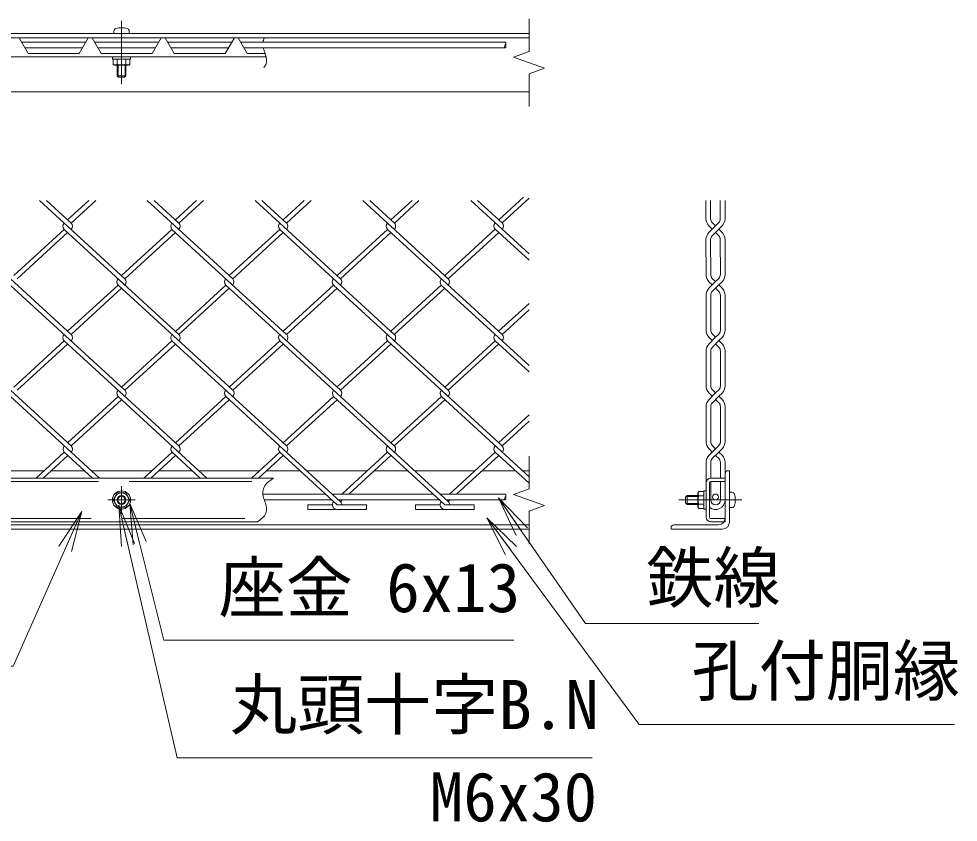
# Model space of a CAD drawing. Units: millimetres, scale not verified. Extents: x -14700 to 14700, y -10395 to 10395.
# Drawn here: x 1995 to 5209, y -795 to 1952 of the extents above; entities that cross this region are included whole.
import ezdxf
from ezdxf.enums import TextEntityAlignment as Align

# ---------------------------------------------------------------- set-up
doc = ezdxf.new("R2010")
doc.units = ezdxf.units.MM
doc.header["$LTSCALE"] = 70
doc.linetypes.add('DASHED', pattern=[7.5, 6, -1.5])
doc.linetypes.add('USER1', pattern=[50.8, 31.75, -6.35, 6.35, -6.35])
for name, color, linetype, lineweight in [('0-0_D-STR-TXT', 7, 'Continuous', 9), ('0-1_D-STR1', 1, 'Continuous', 18), ('0-2_D-BMK', 2, 'USER1', 13), ('0-3_D-STR3', 3, 'Continuous', 13), ('0-8_D-STR-DIM', 7, 'Continuous', 9), ('0-9_0', 7, 'Continuous', 9), ('0-A_D-STR2', 7, 'Continuous', 9)]:
    doc.layers.add(name, color=color, linetype=linetype, lineweight=lineweight)
doc.styles.add('ＭＳ ゴシック', font='')
doc.styles.get('ＭＳ ゴシック').set_extended_font_data('MS Gothic')

# ---------------------------------------------------------------- blocks, each defined once
blk = doc.blocks.new('_Open')
at = {"layer": '0-9_0'}
blk.add_line((-70, 11.67), (0, 0), dxfattribs=at)
blk.add_lwpolyline([(-70, -11.67), (0, 0), (-70, 0)], dxfattribs=at)

msp = doc.modelspace()

# ---------------------------------------------------------------- linework, layer by layer
at = {"layer": '0-0_D-STR-TXT'}
for points in [[(3688.82, -172.77), (2490.79, -172.77), (2375.16, 292.72)], [(4527.61, -115.22), (3934.12, -115.22), (3637.55, 312.1)], [(222.11, -261.23), (1975.34, -261.23), (2209.72, 265.55)], [(3956.51, -575.45), (2536.4, -575.45), (2337.53, 287.06)], [(5197.08, -460.86), (4118.09, -460.86), (3597.67, 244.58)]]:
    msp.add_lwpolyline(points, dxfattribs=at)
at = {"layer": '0-1_D-STR1'}
for p, q in [((3740.99, 1902.12), (1574.32, 1902.12)), ((3740.99, 1887.12), (1574.32, 1887.12)), ((1574.32, 1702.12), (3740.99, 1702.12)), ((2081.53, 406.68), (1874.68, 406.68)), ((2219.63, 406.68), (2105.15, 406.68)), ((2450.16, 406.68), (2243.31, 406.68)), ((2588.27, 406.68), (2473.79, 406.68)), ((2818.74, 406.68), (2611.36, 406.68)), ((2956.91, 406.68), (2842.43, 406.68)), ((3187.38, 406.68), (2980, 406.68)), ((3325.55, 406.68), (3211.07, 406.68)), ((3556.02, 406.68), (3349.23, 406.68)), ((3694.19, 406.68), (3579.7, 406.68)), ((3740.99, 406.68), (3717.87, 406.68)), ((4411.7, 244.18), (4411.7, 396.68)), ((4421.7, 406.68), (4426.7, 406.68)), ((4426.7, 231.68), (4426.7, 406.68)), ((1574.32, 221.68), (3740.99, 221.68)), ((1574.32, 206.68), (3740.99, 206.68)), ((4226.7, 211.68), (4226.7, 206.68)), ((4226.7, 206.68), (4401.7, 206.68)), ((4236.7, 221.68), (4389.2, 221.68))]:
    msp.add_line(p, q, dxfattribs=at)
for centre, radius, start, end in [((4421.7, 396.68), 10, 90, 180), ((4389.2, 244.18), 22.5, 270, 0), ((4401.7, 231.68), 25, 270, 0), ((4236.7, 211.68), 10, 90, 180)]:
    msp.add_arc(centre, radius, start, end, dxfattribs=at)
at = {"layer": '0-2_D-BMK'}
for p, q in [((2346.44, 1944.73), (2346.44, 1729.02)), ((2346.44, 259.8), (2346.44, 353.55)), ((2393.32, 306.68), (2299.57, 306.68)), ((4469.3, 306.68), (4253.59, 306.68))]:
    msp.add_line(p, q, dxfattribs=at)
at = {"layer": '0-3_D-STR3'}
for p, q in [((2320.19, 1909.76), (2320.19, 1902.12)), ((2320.19, 1902.12), (2372.69, 1902.12)), ((2372.69, 1909.76), (2372.69, 1902.12)), ((2026.54, 1833.62), (1995.65, 1887.12)), ((2004.04, 1872.6), (2224.04, 1872.6)), ((2276.54, 1833.62), (2245.65, 1887.12)), ((2254.04, 1872.6), (2474.04, 1872.6)), ((2451.54, 1833.62), (2482.43, 1887.12)), ((2526.54, 1833.62), (2495.65, 1887.12)), ((2504.04, 1872.6), (2724.04, 1872.6)), ((2701.54, 1833.62), (2732.43, 1887.12)), ((2776.54, 1833.62), (2745.65, 1887.12)), ((2754.04, 1872.6), (3659.42, 1872.6)), ((2015.59, 1852.6), (2212.5, 1852.6)), ((2265.59, 1852.6), (2462.5, 1852.6)), ((2276.54, 1833.62), (2451.54, 1833.62)), ((2515.59, 1852.6), (2712.5, 1852.6)), ((2526.54, 1833.62), (2701.54, 1833.62)), ((2765.59, 1852.6), (3659.42, 1852.6)), ((2776.54, 1833.62), (2837.74, 1833.62)), ((1837.7, 1822.12), (2841.04, 1822.12)), ((2315.19, 1822.12), (2315.19, 1814.12)), ((2315.19, 1814.12), (2377.69, 1814.12)), ((2317.58, 1814.12), (2317.58, 1796.64)), ((2375.31, 1814.12), (2317.58, 1814.12)), ((2332.01, 1814.12), (2332.01, 1796.64)), ((2360.88, 1814.12), (2360.88, 1796.64)), ((2375.31, 1814.12), (2375.31, 1796.64)), ((2377.69, 1822.12), (2377.69, 1814.12)), ((2321.94, 1794.12), (2317.58, 1796.64)), ((2370.94, 1794.12), (2321.94, 1794.12)), ((2331.44, 1794.12), (2331.44, 1757.12)), ((2334.44, 1794.12), (2334.44, 1754.12)), ((2358.44, 1794.12), (2358.44, 1754.12)), ((2361.44, 1794.12), (2361.44, 1757.12)), ((2370.94, 1794.12), (2375.31, 1796.64)), ((2331.44, 1757.12), (2336.44, 1752.12)), ((2361.44, 1757.12), (2331.44, 1757.12)), ((2356.44, 1752.12), (2336.44, 1752.12)), ((2361.44, 1757.12), (2356.44, 1752.12)), ((1863.6, 381.68), (2866.94, 381.68)), ((4346.7, 365.18), (4346.7, 248.18)), ((4358.2, 365.18), (4358.2, 248.18)), ((4411.7, 381.68), (4363.2, 381.68)), ((4411.7, 370.18), (4363.2, 370.18)), ((4411.7, 381.68), (4411.7, 370.18)), ((2332.01, 331.68), (2317.58, 306.68)), ((2360.88, 331.68), (2332.01, 331.68)), ((2375.31, 306.68), (2360.88, 331.68)), ((2830.25, 326.68), (3044.21, 326.68)), ((3067.3, 326.68), (3412.85, 326.68)), ((3436.54, 326.68), (3659.42, 326.68)), ((4281.7, 321.68), (4276.7, 316.68)), ((4281.7, 291.68), (4281.7, 321.68)), ((4318.7, 321.68), (4281.7, 321.68)), ((4318.7, 331.18), (4321.22, 335.55)), ((4318.7, 282.18), (4318.7, 331.18)), ((4338.7, 335.55), (4321.22, 335.55)), ((4338.7, 337.93), (4338.7, 275.43)), ((4346.7, 337.93), (4338.7, 337.93)), ((4338.7, 277.81), (4338.7, 335.55)), ((4426.7, 332.93), (4426.7, 280.43)), ((4434.33, 332.93), (4426.7, 332.93)), ((2360.88, 281.68), (2375.31, 306.68)), ((2834.94, 306.68), (3066.04, 306.68)), ((3089.13, 306.68), (3434.68, 306.68)), ((3458.36, 306.68), (3659.42, 306.68)), ((4276.7, 296.68), (4276.7, 316.68)), ((4281.7, 291.68), (4276.7, 296.68)), ((4318.7, 318.68), (4278.7, 318.68)), ((4318.7, 294.68), (4278.7, 294.68)), ((4318.7, 291.68), (4281.7, 291.68)), ((4338.7, 321.11), (4321.22, 321.11)), ((4338.7, 292.25), (4321.22, 292.25)), ((4318.7, 282.18), (4321.22, 277.81)), ((4338.7, 277.81), (4321.22, 277.81)), ((4346.7, 275.43), (4338.7, 275.43)), ((4434.33, 280.43), (4426.7, 280.43)), ((1808.28, 231.68), (2811.62, 231.68)), ((4411.7, 243.18), (4363.2, 243.18)), ((4411.7, 231.68), (4363.2, 231.68)), ((4411.7, 243.18), (4411.7, 231.68))]:
    msp.add_line(p, q, dxfattribs=at)
at = {"layer": '0-3_D-STR3', "linetype": 'DASHED'}
for p, q in [((1847.37, 370.18), (2850.71, 370.18)), ((1822.94, 243.18), (2826.28, 243.18))]:
    msp.add_line(p, q, dxfattribs=at)
at = {"layer": '0-3_D-STR3'}
for points in [[(2026.54, 1833.62), (2201.54, 1833.62), (2232.43, 1887.12)], [(2317.58, 306.68), (2332.01, 281.68), (2360.88, 281.68)]]:
    msp.add_lwpolyline(points, dxfattribs=at)
for centre, radius in [((2346.44, 306.68), 31.25), ((2346.44, 306.68), 24.5), ((2346.44, 306.68), 15), ((4379.06, 316.84), 10), ((2346.44, 306.68), 12.29)]:
    msp.add_circle(centre, radius, dxfattribs=at)
for centre, radius, start, end in [((2329.69, 1909.76), 9.5, 106.07286, 180), ((2346.44, 1851.62), 70, 73.92714, 106.07286), ((2363.19, 1909.76), 9.5, 0, 73.92714), ((2324.79, 1807.19), 12.78, 235.61585, 304.38415), ((2346.44, 1842.18), 47.77, 252.4121, 287.5879), ((2368.09, 1807.19), 12.78, 235.61586, 304.38415), ((4363.2, 365.18), 16.5, 90, 180), ((4363.2, 365.18), 5, 90, 180), ((4331.77, 328.33), 12.78, 145.61585, 214.38415), ((4434.33, 323.43), 9.5, 16.07286, 90), ((4376.2, 306.68), 70, 343.92714, 16.07286), ((4366.75, 306.68), 47.77, 162.4121, 197.5879), ((4331.77, 285.03), 12.78, 145.61586, 214.38415), ((4434.33, 289.93), 9.5, 270, 343.92714), ((4363.2, 248.18), 16.5, 180, 270), ((4363.2, 248.18), 5, 180, 270)]:
    msp.add_arc(centre, radius, start, end, dxfattribs=at)
at = {"layer": '0-8_D-STR-DIM'}
for p, q in [((3740.99, 1840.6), (3740.99, 1952.12)), ((3740.99, 1652.12), (3740.99, 1763.64)), ((3740.99, 345.16), (3740.99, 456.68)), ((3740.99, 156.68), (3740.99, 268.2))]:
    msp.add_line(p, q, dxfattribs=at)
for points in [[(2835.16, 1887.12), (2834.57, 1885.89), (2834.02, 1884.63), (2833.49, 1883.35), (2833.01, 1882.06), (2832.56, 1880.74), (2832.15, 1879.41), (2831.78, 1878.07), (2831.44, 1876.71), (2831.15, 1875.35), (2830.89, 1873.98), (2830.66, 1872.6)], [(2831.74, 1852.6), (2832.52, 1849.59), (2833.4, 1846.6), (2834.35, 1843.61), (2835.35, 1840.62), (2836.38, 1837.61), (2837.41, 1834.59), (2838.42, 1831.53), (2839.38, 1828.43), (2840.26, 1825.29), (2841.04, 1822.11), (2841.71, 1818.9), (2842.22, 1815.68), (2842.56, 1812.48), (2842.7, 1809.31), (2842.62, 1806.2), (2842.3, 1803.17), (2841.7, 1800.24), (2840.82, 1797.41), (2839.67, 1794.69), (2838.27, 1792.07), (2836.64, 1789.54), (2834.81, 1787.09), (2832.79, 1784.71)], [(3740.99, 1840.6), (3688.13, 1821.36), (3793.84, 1782.88), (3740.99, 1763.64)], [(2866.94, 381.68), (2862.54, 378.75), (2858.2, 375.78), (2853.98, 372.72), (2849.93, 369.54), (2846.11, 366.18), (2842.58, 362.6), (2839.4, 358.77), (2836.63, 354.64), (2834.32, 350.16), (2832.5, 345.39), (2831.19, 340.4), (2830.4, 335.3), (2830.12, 330.19), (2830.39, 325.16), (2831.13, 320.23), (2832.26, 315.37), (2833.67, 310.56), (2835.25, 305.75), (2836.91, 300.9), (2838.54, 295.99), (2840.03, 290.98), (2841.28, 285.86), (2842.19, 280.68), (2842.66, 275.55), (2842.59, 270.53), (2841.86, 265.73), (2840.41, 261.2), (2838.28, 256.93), (2835.57, 252.89), (2832.35, 249.05), (2828.71, 245.38), (2824.73, 241.84), (2820.5, 238.4), (2816.1, 235.02), (2811.62, 231.68)], [(3740.99, 345.16), (3688.13, 325.92), (3793.84, 287.44), (3740.99, 268.2)]]:
    msp.add_lwpolyline(points, dxfattribs=at)
for centre, start, end in [((3654.39, 1867.6), 315.18146, 44.81854), ((3664.46, 1857.6), 135.18146, 224.81854), ((3654.39, 1857.6), 315.18146, 44.81854), ((3654.39, 321.68), 315.18146, 44.81854), ((3664.46, 311.68), 135.18146, 224.81854), ((3654.39, 311.68), 315.18146, 44.81854)]:
    msp.add_arc(centre, 7.09, start, end, dxfattribs=at)
at = {"layer": '0-A_D-STR2'}
for p, q in [((2358.29, 1063.18), (2065.99, 1331.02)), ((2173.97, 1253.78), (2089.67, 1331.02)), ((2234.58, 1331.02), (2162.12, 1264.63)), ((2258.26, 1331.02), (2173.97, 1253.78)), ((2726.92, 1063.18), (2434.63, 1331.02)), ((2542.6, 1253.78), (2458.31, 1331.02)), ((2603.22, 1331.02), (2530.76, 1264.63)), ((2626.9, 1331.02), (2542.6, 1253.78)), ((3095.56, 1063.18), (2803.26, 1331.02)), ((2911.24, 1253.78), (2826.95, 1331.02)), ((2971.86, 1331.02), (2899.4, 1264.63)), ((2995.54, 1331.02), (2911.24, 1253.78)), ((3464.17, 1063.21), (3171.9, 1331.02)), ((3279.88, 1253.78), (3195.59, 1331.02)), ((3340.49, 1331.02), (3268.04, 1264.63)), ((3364.18, 1331.02), (3279.88, 1253.78)), ((3740.96, 1147.92), (3541.13, 1331.02)), ((3648.79, 1254.08), (3564.82, 1331.02)), ((3721.36, 1342.28), (3636.95, 1264.93)), ((3740.96, 1338.54), (3648.79, 1254.08)), ((4346.14, 1268.42), (4346.14, 1331.02)), ((4362.18, 1268.44), (4362.18, 1331.02)), ((4395.32, 1268.44), (4395.32, 1331.02)), ((4411.36, 1268.42), (4411.36, 1331.02)), ((4367.74, 1255), (4378.75, 1244)), ((4389.75, 1255), (4378.75, 1244)), ((2173.97, 872.58), (1781.64, 1232.08)), ((2150.28, 1232.08), (1977.8, 1074.03)), ((2542.6, 872.58), (2150.28, 1232.08)), ((2518.92, 1232.08), (2346.44, 1074.03)), ((2911.24, 872.58), (2518.92, 1232.08)), ((2887.56, 1232.08), (2715.08, 1074.03)), ((3279.85, 872.61), (2887.56, 1232.08)), ((3256.2, 1232.08), (3083.72, 1074.03)), ((3648.49, 872.61), (3256.2, 1232.08)), ((3625.1, 1232.38), (3452.33, 1074.06)), ((3636.95, 1221.53), (3464.17, 1063.21)), ((3740.96, 1126.21), (3625.1, 1232.38)), ((4378.75, 1244), (4356.39, 1221.64)), ((4356.39, 1243.67), (4367.4, 1232.65)), ((4390.09, 1232.65), (4367.74, 1210.31)), ((4401.11, 1243.67), (4390.09, 1232.65)), ((4390.09, 1232.65), (4401.11, 1221.64)), ((2162.12, 1221.23), (1989.65, 1063.18)), ((2530.76, 1221.23), (2358.28, 1063.18)), ((2899.4, 1221.23), (2726.92, 1063.18)), ((3268.04, 1221.23), (3095.56, 1063.18)), ((4346.28, 1077.82), (4346.14, 1196.89)), ((4362.32, 1077.84), (4362.18, 1196.87)), ((4378.75, 1221.31), (4389.75, 1210.31)), ((4395.46, 1077.84), (4395.32, 1196.87)), ((4411.5, 1077.82), (4411.36, 1196.89)), ((4367.89, 1064.4), (4378.89, 1053.4)), ((2358.29, 681.98), (1965.96, 1041.48)), ((2334.6, 1041.48), (2162.12, 883.43)), ((2346.44, 1030.63), (2173.97, 872.58)), ((2726.92, 681.98), (2334.6, 1041.48)), ((2703.24, 1041.48), (2531.79, 884.38)), ((2715.08, 1030.63), (2542.6, 872.58)), ((3095.53, 682.01), (2703.24, 1041.48)), ((3071.88, 1041.48), (2899.4, 883.43)), ((3083.72, 1030.63), (2911.24, 872.58)), ((3464.17, 682.01), (3071.88, 1041.48)), ((3440.49, 1041.51), (3268.01, 883.46)), ((3452.33, 1030.66), (3279.85, 872.61)), ((3740.96, 766.18), (3440.49, 1041.51)), ((4356.53, 1053.07), (4367.55, 1042.06)), ((4390.23, 1042.06), (4367.89, 1019.71)), ((4378.89, 1030.71), (4389.9, 1019.71)), ((4401.25, 1053.07), (4390.23, 1042.06)), ((4390.23, 1042.06), (4401.25, 1031.04)), ((4346.45, 887.42), (4346.28, 1006.29)), ((4362.49, 887.44), (4362.32, 1006.27)), ((4395.63, 887.44), (4395.46, 1006.27)), ((4411.67, 887.42), (4411.5, 1006.29)), ((3740.96, 979.04), (3636.65, 883.46)), ((3740.96, 957.34), (3648.49, 872.61)), ((4368.06, 874), (4379.06, 863)), ((4390.07, 874), (4379.06, 863)), ((2173.97, 491.38), (1781.64, 850.88)), ((2150.28, 850.88), (1977.8, 692.83)), ((2162.12, 840.03), (1989.65, 681.98)), ((2542.57, 491.41), (2150.28, 850.88)), ((2518.92, 850.88), (2346.44, 692.83)), ((2530.76, 840.03), (2358.29, 681.98)), ((2911.21, 491.41), (2518.92, 850.88)), ((2887.56, 850.88), (2715.08, 692.83)), ((2899.4, 840.03), (2726.92, 681.98)), ((3279.85, 491.41), (2887.56, 850.88)), ((3256.17, 850.91), (3084.72, 693.81)), ((3268.01, 840.06), (3095.53, 682.01)), ((3648.49, 491.41), (3256.17, 850.91)), ((3625.1, 851.18), (3452.33, 692.86)), ((3636.95, 840.33), (3464.17, 682.01)), ((3740.96, 745.02), (3625.1, 851.18)), ((4379.06, 863), (4356.7, 840.64)), ((4356.7, 862.67), (4367.72, 851.65)), ((4390.4, 851.65), (4368.06, 829.3)), ((4379.06, 840.31), (4390.07, 829.3)), ((4346.45, 697.09), (4346.45, 815.89)), ((4362.49, 695.83), (4362.49, 815.87)), ((4395.63, 695.83), (4395.63, 815.87)), ((4411.67, 697.09), (4411.67, 815.89)), ((4367.15, 684.58), (4379.06, 672.67)), ((4390.97, 684.58), (4379.06, 672.67)), ((2270.6, 381.68), (1966.26, 660.55)), ((2334.6, 660.28), (2162.12, 502.23)), ((2346.44, 649.43), (2173.97, 491.38)), ((2638.64, 381.68), (2334.6, 660.28)), ((2703.24, 660.28), (2530.76, 502.23)), ((2715.08, 649.43), (2542.6, 491.38)), ((3095.53, 300.81), (2703.24, 660.28)), ((3072.15, 660.58), (2899.37, 502.26)), ((3083.99, 649.73), (2911.21, 491.41)), ((3464.47, 301.08), (3072.15, 660.58)), ((3440.78, 660.58), (3268.01, 502.26)), ((3452.63, 649.73), (3279.85, 491.41)), ((3740.96, 385.52), (3440.78, 660.58)), ((4379.06, 672.67), (4356.7, 650.31)), ((4356.7, 672.34), (4367.72, 661.32)), ((4390.4, 661.32), (4367.15, 638.07)), ((4379.06, 649.98), (4390.97, 638.07)), ((4401.42, 672.34), (4390.4, 661.32)), ((4390.4, 661.32), (4401.42, 650.31)), ((4346.45, 506.49), (4346.45, 625.56)), ((4362.49, 507.75), (4362.49, 626.82)), ((4395.63, 507.75), (4395.63, 626.82)), ((4411.67, 506.49), (4411.67, 625.56)), ((3740.96, 597.84), (3636.65, 502.26)), ((3740.96, 576.14), (3648.49, 491.41)), ((4368.93, 492.2), (4379.06, 482.07)), ((4390.97, 493.98), (4379.06, 482.07)), ((2150.55, 469.98), (2054.18, 381.68)), ((2162.39, 459.13), (2077.87, 381.68)), ((2246.91, 381.68), (2150.55, 469.98)), ((2519.19, 469.98), (2422.82, 381.68)), ((2531.03, 459.13), (2446.51, 381.68)), ((2615.55, 381.68), (2519.19, 469.98)), ((2887.83, 469.98), (2791.46, 381.68)), ((2899.67, 459.13), (2815.14, 381.68)), ((3084.26, 289.98), (2887.83, 469.98)), ((3256.47, 469.98), (3100.08, 326.68)), ((3268.31, 459.13), (3123.76, 326.68)), ((3452.63, 290.23), (3256.47, 469.98)), ((3625.1, 469.98), (3468.72, 326.68)), ((3636.95, 459.13), (3492.4, 326.68)), ((3740.96, 363.82), (3625.1, 469.98)), ((4379.06, 482.07), (4356.7, 459.71)), ((4356.7, 481.74), (4367.72, 470.73)), ((4390.4, 470.73), (4368.94, 449.26)), ((4379.06, 459.38), (4390.97, 447.47)), ((4401.42, 481.74), (4390.4, 470.73)), ((4390.4, 470.73), (4401.42, 459.71)), ((4346.45, 364.75), (4346.45, 434.96)), ((4362.49, 381.66), (4362.49, 433.7)), ((4395.63, 381.68), (4395.63, 436.22)), ((4411.67, 305.58), (4411.67, 434.96)), ((4362.49, 306.84), (4362.49, 370.13)), ((4395.63, 306.84), (4395.63, 370.18)), ((2984.26, 289.98), (3068.2, 289.98)), ((2984.26, 289.98), (2984.26, 273.98)), ((3101.94, 306.68), (3095.53, 300.81)), ((3352.63, 290.23), (3436.57, 290.23)), ((3352.63, 290.23), (3352.63, 274.23)), ((3452.63, 290.23), (3552.63, 290.23)), ((3470.57, 306.68), (3464.47, 301.08)), ((3552.63, 290.23), (3552.63, 274.23)), ((2984.26, 273.98), (3184.26, 273.98)), ((3352.63, 274.23), (3552.63, 274.23))]:
    msp.add_line(p, q, dxfattribs=at)
for points in [[(4389.9, 1064.4), (4378.89, 1053.4), (4356.53, 1031.04)], [(4401.42, 862.67), (4390.4, 851.65), (4401.42, 840.64)], [(3084.26, 289.98), (3184.26, 289.98), (3184.26, 273.98)]]:
    msp.add_lwpolyline(points, dxfattribs=at)
for centre, radius, start, end in [((2162.12, 1242.93), 16.06, 137.5, 222.5), ((2162.12, 1242.93), 16.06, 317.5, 42.5), ((2530.76, 1242.93), 16.06, 137.5, 222.5), ((2530.76, 1242.93), 16.06, 317.5, 42.5), ((2899.67, 1243.23), 16.06, 137.5, 222.5), ((2899.67, 1243.23), 16.06, 317.5, 42.5), ((3268.31, 1243.23), 16.06, 137.5, 222.5), ((3268.31, 1243.23), 16.06, 317.5, 42.5), ((3636.95, 1243.23), 16.06, 137.5, 222.5), ((3636.95, 1243.23), 16.06, 317.5, 42.5), ((4381.14, 1268.42), 35, 180, 225), ((4381.18, 1268.44), 19, 180, 225), ((4376.32, 1268.44), 19, 315, 0), ((4376.36, 1268.42), 35, 315, 0), ((4381.14, 1196.89), 35, 135, 180), ((4376.36, 1196.89), 35, 0, 45), ((4381.18, 1196.87), 19, 135.00055, 180), ((4376.32, 1196.87), 19, 0, 44.99915), ((2346.41, 1052.36), 16.06, 137.5, 222.5), ((2346.41, 1052.36), 16.06, 317.5, 42.5), ((2715.05, 1052.36), 16.06, 137.5, 222.5), ((2715.05, 1052.36), 16.06, 317.5, 42.5), ((3083.69, 1052.36), 16.06, 137.5, 222.5), ((3083.69, 1052.36), 16.06, 317.5, 42.5), ((3452.33, 1052.36), 16.06, 137.5, 222.5), ((3452.33, 1052.36), 16.06, 317.5, 42.5), ((4381.28, 1077.82), 35, 180, 225), ((4381.32, 1077.84), 19, 180, 225), ((4376.46, 1077.84), 19, 315, 0), ((4376.5, 1077.82), 35, 315, 0), ((4381.28, 1006.29), 35, 135, 180), ((4376.5, 1006.29), 35, 0, 45), ((4381.32, 1006.27), 19, 135.00055, 180), ((4376.46, 1006.27), 19, 0, 44.99915), ((2162.12, 861.73), 16.06, 137.5, 222.5), ((2162.12, 861.73), 16.06, 317.5, 42.5), ((2530.76, 861.73), 16.06, 137.5, 222.5), ((2530.76, 861.73), 16.06, 317.5, 42.5), ((2899.67, 862.03), 16.06, 137.5, 222.5), ((2899.67, 862.03), 16.06, 317.5, 42.5), ((3268.31, 862.03), 16.06, 137.5, 222.5), ((3268.31, 862.03), 16.06, 317.5, 42.5), ((3636.95, 862.03), 16.06, 137.5, 222.5), ((3636.95, 862.03), 16.06, 317.5, 42.5), ((4381.45, 887.42), 35, 180, 225), ((4381.49, 887.44), 19, 180, 225), ((4376.63, 887.44), 19, 315, 0), ((4376.67, 887.42), 35, 315, 0), ((4381.45, 815.89), 35, 135, 180), ((4376.67, 815.89), 35, 0, 45), ((4381.49, 815.87), 19, 135.00055, 180), ((4376.63, 815.87), 19, 0, 44.99915), ((2346.71, 671.43), 16.06, 137.5, 222.5), ((2346.71, 671.43), 16.06, 317.5, 42.5), ((2715.35, 671.43), 16.06, 137.5, 222.5), ((2715.35, 671.43), 16.06, 317.5, 42.5), ((3083.99, 671.43), 16.06, 137.5, 222.5), ((3083.99, 671.43), 16.06, 317.5, 42.5), ((3452.63, 671.43), 16.06, 137.5, 222.5), ((3452.63, 671.43), 16.06, 317.5, 42.5), ((4381.45, 697.09), 35, 180, 225), ((4381.45, 697.09), 19, 180, 225), ((4376.67, 697.09), 19, 315, 0), ((4376.67, 697.09), 35, 315, 0), ((4381.45, 625.56), 35, 135, 180), ((4376.67, 625.56), 35, 0, 45), ((4381.45, 625.56), 19, 135, 180), ((4376.67, 625.56), 19, 0, 45), ((2162.39, 480.83), 16.06, 137.5, 222.5), ((2162.39, 480.83), 16.06, 317.5, 42.5), ((2531.03, 480.83), 16.06, 137.5, 222.5), ((2531.03, 480.83), 16.06, 317.5, 42.5), ((2899.67, 480.83), 16.06, 137.5, 222.5), ((2899.67, 480.83), 16.06, 317.5, 42.5), ((3268.31, 480.83), 16.06, 137.5, 222.5), ((3268.31, 480.83), 16.06, 317.5, 42.5), ((3636.95, 480.83), 16.06, 137.5, 222.5), ((3636.95, 480.83), 16.06, 317.5, 42.5), ((4381.45, 506.49), 35, 180, 225), ((4381.45, 506.49), 19, 176.19604, 225), ((4376.67, 506.49), 19, 315, 3.80396), ((4376.67, 506.49), 35, 315, 0), ((4381.45, 434.96), 35, 135, 180), ((4376.67, 434.96), 35, 0, 45), ((4381.45, 434.96), 19, 131.18669, 180), ((4376.67, 434.96), 19, 0, 48.80016), ((3084.26, 289.98), 16.06, 137.5, 275), ((3083.99, 290.23), 16.06, 359.10095, 42.5), ((3452.63, 290.23), 16.06, 137.5, 265), ((3452.63, 290.23), 16.06, 0, 42.5), ((4379.06, 306.84), 32.61, 230.23061, 0), ((4379.06, 306.84), 16.57, 180, 0)]:
    msp.add_arc(centre, radius, start, end, dxfattribs=at)

# ---------------------------------------------------------------- block references
at = {"layer": '0-0_D-STR-TXT', "xscale": 2, "yscale": 2}
for p, rotation in [((3636.41, 313.74), 124.7616), ((2337.08, 289.01), 102.98384), ((2374.68, 294.66), 103.95003), ((2210.53, 267.38), 66.01445), ((3596.48, 246.19), 126.41728)]:
    msp.add_blockref('_Open', p, dxfattribs=dict(at, rotation=rotation))

# ---------------------------------------------------------------- texts
at = {"layer": '0-0_D-STR-TXT', "style": 'ＭＳ ゴシック'}
for s, p in [('鉄線', (4141.97, -93.55)), ('座金 6x13', (2678.79, -127.39)), ('孔付胴縁', (4297.21, -411.92)), ('丸頭十字B.N', (2717.3, -527.41)), ('M6x30', (3401.24, -842.87))]:
    msp.add_text(s, height=168.3, dxfattribs=at).set_placement(p, align=Align.BOTTOM_LEFT)

doc.saveas('drawing.dxf')
